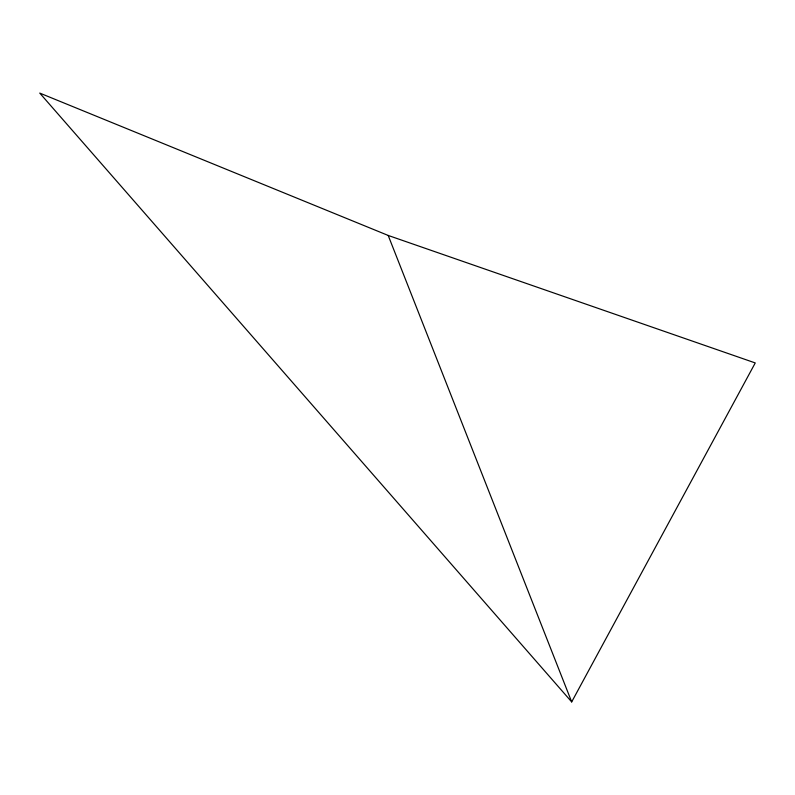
<?xml version="1.0" encoding="UTF-8"?>
<svg xmlns="http://www.w3.org/2000/svg" width="795" height="795" viewBox="0 0 795 795"><rect width="100%" height="100%" fill="white"/><g stroke="black" fill="none" stroke-linecap="round" stroke-linejoin="round"><path stroke-width="1.19" d="M571.684 701.915L755.25 362.937L388.198 235.449L39.75 93.085L571.684 701.915L388.198 235.449"/></g></svg>
